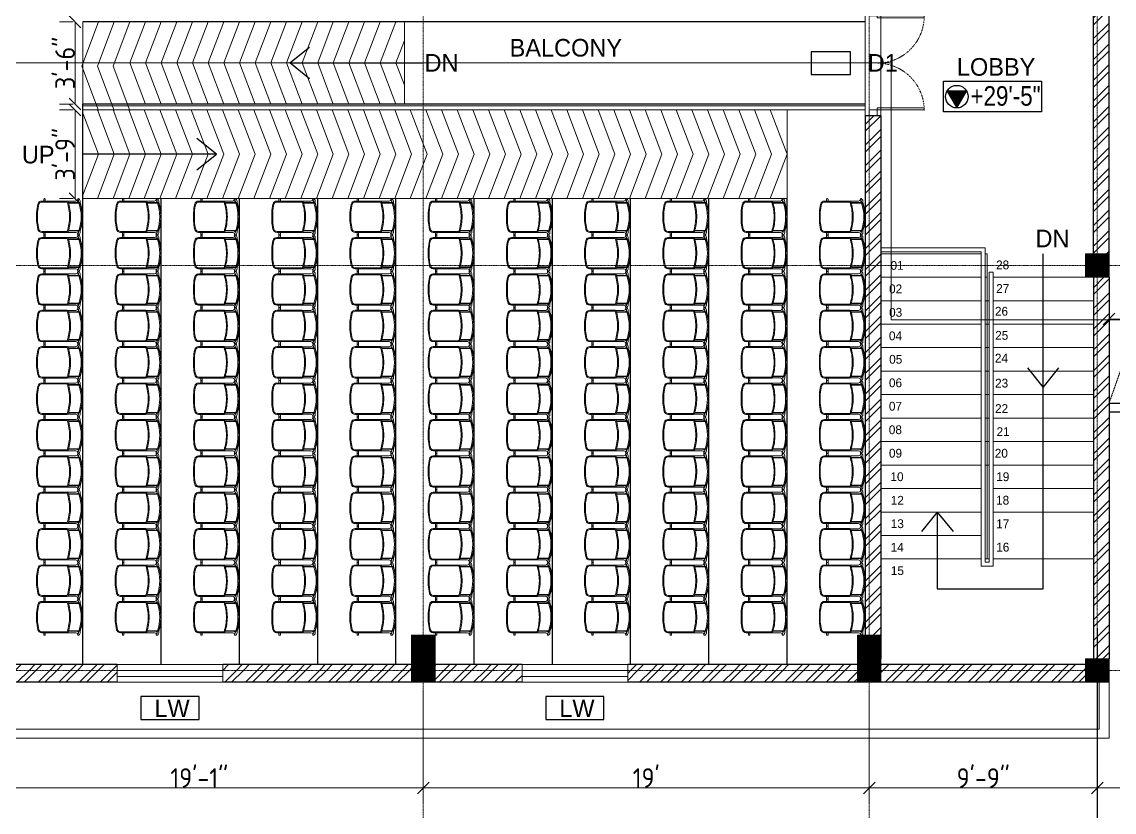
# Model space of a CAD drawing. Extents: x -95606 to 113309, y -42160 to -940.
# Drawn here: x -41653 to -41095, y -18941 to -18537 of the extents above; entities that cross this region are included whole.
import ezdxf

# ---------------------------------------------------------------- set-up
doc = ezdxf.new("R2010")
doc.units = 0
doc.header["$LTSCALE"] = 0.02
doc.header["$MEASUREMENT"] = 0
doc.header["$PDMODE"] = 3
doc.header["$PDSIZE"] = -2
for name, pattern in [('ACAD_ISO04W100', [30, 24, -3, 0, -3]), ('CENTERX2', [101.6, 63.5, -12.7, 12.7, -12.7]), ('DASHED', [0.75, 0.5, -0.25])]:
    doc.linetypes.add(name, pattern=pattern)
doc.layers.get('0').update_dxf_attribs({"linetype": 'CONTINUOUS'})
doc.layers.get('DEFPOINTS').update_dxf_attribs({"linetype": 'CONTINUOUS'})
for name, color, linetype, lineweight in [('dimension', 250, 'CONTINUOUS', 18), ('DOOR WIN TEXT', 102, 'CONTINUOUS', 25), ('Hatch', 252, 'CONTINUOUS', 9), ('RBH CENTER LINE', 1, 'ACAD_ISO04W100', 13), ('RBH DIMENSIONS', 8, 'CONTINUOUS', 15), ('RBH HAND RAIL - 0.13', 131, 'CONTINUOUS', 13), ('RBH TEXT', 50, 'CONTINUOUS', 13), ('RBH TEXT FRAME', 90, 'CONTINUOUS', 25), ('RBH WALL - 0.18', 252, 'CONTINUOUS', 18), ('RBH WALL - 0.30', 7, 'CONTINUOUS', 30), ('RBH-FURNITURE', 112, 'CONTINUOUS', 15)]:
    doc.layers.add(name, color=color, linetype=linetype, lineweight=lineweight)
doc.layers.add('RBH DO & WIN', color=7, linetype='CONTINUOUS', lineweight=9, true_color=0x8a008a)
doc.layers.add('RBH STAIRCASE', color=7, linetype='CONTINUOUS', lineweight=15, true_color=0x287763)
doc.styles.add('RBH-225', font='ARIALN.TTF', dxfattribs={"height": 225})
doc.styles.add('RBH-TEXT', font='ARIALN.TTF', dxfattribs={"height": 175})
doc.styles.get("Standard").update_dxf_attribs({"font": 'ISOCP'})
doc.dimstyles.new('RBH DIM 01', dxfattribs={"dimtxt": 10, "dimasz": 6, "dimexe": 8, "dimexo": 5, "dimgap": 0.09, "dimtad": 1, "dimdec": 0, "dimzin": 0, "dimdsep": 46, "dimlunit": 4, "dimtxsty": 'Standard', "dimblk": 'OBLIQUE', "dimcen": 0.09, "dimclrd": 4, "dimclre": 1, "dimclrt": 2, "dimadec": 0, "dimazin": 0, "dimtfac": 1, "dimtdec": 0, "dimtofl": 0, "dimtmove": 0, "dimatfit": 3, "dimldrblk": 'OPEN30', "dimfxl": 1, "dimtolj": 1, "dimtzin": 0, "dimlwd": -1, "dimlwe": -1, "dimarcsym": 0})
pattern_1 = [(45, (-411609.736, -522238.593), (-5.30330086, 5.30330086), []), (45, (-411606.2, -522238.593), (-5.30330086, 5.30330086), [])]
pattern_2 = [(45, (-411493.1325, -522226.593), (-5.30330086, 5.30330086), []), (45, (-411489.597, -522226.593), (-5.30330086, 5.30330086), [])]

# ---------------------------------------------------------------- blocks, each defined once
blk = doc.blocks.new('_Oblique')
at = {"color": 0, "linetype": 'ByBlock', "lineweight": -2}
blk.add_line((-0.5, -0.5), (0.5, 0.5), dxfattribs=at)
blk = doc.blocks.new('*D1053')
at = {"layer": 'DEFPOINTS', "color": 0, "lineweight": -2, "ltscale": 0.75, "transparency": 16777216}
for p in [(-41677, -18874.6), (-41448, -18874.6), (-41448, -18928.61)]:
    blk.add_point(p, dxfattribs=at)
at = {"layer": 'RBH DIMENSIONS', "color": 1, "ltscale": 0.75, "transparency": 16777216}
for p, q in [((-41677, -18879.6), (-41677, -18936.61)), ((-41448, -18879.6), (-41448, -18936.61))]:
    blk.add_line(p, q, dxfattribs=at)
at = {"layer": 'RBH DIMENSIONS', "color": 4, "ltscale": 0.75, "transparency": 16777216}
blk.add_line((-41677, -18928.61), (-41448, -18928.61), dxfattribs=at)
at = {"layer": 'RBH DIMENSIONS', "color": 4, "ltscale": 0.75, "transparency": 16777216, "xscale": 6, "yscale": 6, "zscale": 6, "rotation": 180}
blk.add_blockref('_Oblique', (-41677, -18928.61), dxfattribs=at)
at = {"layer": 'RBH DIMENSIONS', "color": 4, "ltscale": 0.75, "transparency": 16777216, "xscale": 6, "yscale": 6, "zscale": 6}
blk.add_blockref('_Oblique', (-41448, -18928.61), dxfattribs=at)
at = {"layer": 'RBH DIMENSIONS', "color": 2, "ltscale": 0.75, "transparency": 16777216, "insert": (-41562.5, -18923.52), "char_height": 10, "attachment_point": 5}
blk.add_mtext('\\A1;19\'-1"', dxfattribs=at)
blk = doc.blocks.new('_Open30')
at = {"color": 0, "linetype": 'ByBlock', "lineweight": -2}
for p, q in [((-1, 0.268), (0, 0)), ((0, 0), (-1, -0.268)), ((0, 0), (-1, 0))]:
    blk.add_line(p, q, dxfattribs=at)
blk = doc.blocks.new('*D1054')
at = {"layer": 'DEFPOINTS', "color": 0, "lineweight": -2, "ltscale": 0.75, "transparency": 16777216}
for p in [(-41448, -18874.6), (-41220, -18874.6), (-41220, -18928.61)]:
    blk.add_point(p, dxfattribs=at)
at = {"layer": 'RBH DIMENSIONS', "color": 1, "ltscale": 0.75, "transparency": 16777216}
for p, q in [((-41448, -18879.6), (-41448, -18936.61)), ((-41220, -18879.6), (-41220, -18936.61))]:
    blk.add_line(p, q, dxfattribs=at)
at = {"layer": 'RBH DIMENSIONS', "color": 4, "ltscale": 0.75, "transparency": 16777216}
blk.add_line((-41448, -18928.61), (-41220, -18928.61), dxfattribs=at)
at = {"layer": 'RBH DIMENSIONS', "color": 4, "ltscale": 0.75, "transparency": 16777216, "xscale": 6, "yscale": 6, "zscale": 6, "rotation": 180}
blk.add_blockref('_Oblique', (-41448, -18928.61), dxfattribs=at)
at = {"layer": 'RBH DIMENSIONS', "color": 4, "ltscale": 0.75, "transparency": 16777216, "xscale": 6, "yscale": 6, "zscale": 6}
blk.add_blockref('_Oblique', (-41220, -18928.61), dxfattribs=at)
at = {"layer": 'RBH DIMENSIONS', "color": 2, "ltscale": 0.75, "transparency": 16777216, "insert": (-41334, -18923.52), "char_height": 10, "attachment_point": 5}
blk.add_mtext("\\A1;19'", dxfattribs=at)
blk = doc.blocks.new('*D949')
at = {"layer": 'DEFPOINTS', "color": 0, "lineweight": -2, "ltscale": 0.75, "transparency": 16777216}
for p in [(-41220, -18874.6), (-41103.39, -18874.6), (-41103.39, -18928.61)]:
    blk.add_point(p, dxfattribs=at)
at = {"layer": 'RBH DIMENSIONS', "color": 1, "ltscale": 0.75, "transparency": 16777216}
for p, q in [((-41220, -18879.6), (-41220, -18936.61)), ((-41103.39, -18879.6), (-41103.39, -18936.61))]:
    blk.add_line(p, q, dxfattribs=at)
at = {"layer": 'RBH DIMENSIONS', "color": 4, "ltscale": 0.75, "transparency": 16777216}
blk.add_line((-41220, -18928.61), (-41103.39, -18928.61), dxfattribs=at)
at = {"layer": 'RBH DIMENSIONS', "color": 4, "ltscale": 0.75, "transparency": 16777216, "xscale": 6, "yscale": 6, "zscale": 6, "rotation": 180}
blk.add_blockref('_Oblique', (-41220, -18928.61), dxfattribs=at)
at = {"layer": 'RBH DIMENSIONS', "color": 4, "ltscale": 0.75, "transparency": 16777216, "xscale": 6, "yscale": 6, "zscale": 6}
blk.add_blockref('_Oblique', (-41103.39, -18928.61), dxfattribs=at)
at = {"layer": 'RBH DIMENSIONS', "color": 2, "ltscale": 0.75, "transparency": 16777216, "insert": (-41161.69, -18923.52), "char_height": 10, "attachment_point": 5}
blk.add_mtext('\\A1;9\'-9"', dxfattribs=at)
blk = doc.blocks.new('DW2')
at = {"layer": 'RBH DO & WIN', "ltscale": 0.75}
for points in [[(0, 2), (3, 2), (3, -2), (0, -2)], [(54, 2), (51, 2), (51, -2), (54, -2)], [(3, -2), (4, -2), (4, -26.15), (3, -26.15)], [(50, -2), (51, -2), (51, -26.15), (50, -26.15)]]:
    blk.add_lwpolyline(points, close=True, dxfattribs=at)
at = {"layer": 'RBH DO & WIN', "linetype": 'DASHED', "ltscale": 0.15}
for centre, start, end in [((3, -2), 270, 0), ((51.23, -2), 180, 270)]:
    blk.add_arc(centre, 24.12, start, end, dxfattribs=at)
blk = doc.blocks.new('*D1055')
at = {"layer": 'DEFPOINTS', "color": 0, "lineweight": -2, "ltscale": 0.75, "transparency": 16777216}
for p in [(-41103.39, -18841.87), (-42515, -18874.6), (-41103.39, -18978.18)]:
    blk.add_point(p, dxfattribs=at)
at = {"layer": 'DOOR WIN TEXT', "color": 1, "ltscale": 0.75, "transparency": 16777216}
for p, q in [((-41103.39, -18846.87), (-41103.39, -18986.18)), ((-42515, -18879.6), (-42515, -18986.18))]:
    blk.add_line(p, q, dxfattribs=at)
at = {"layer": 'DOOR WIN TEXT', "color": 4, "ltscale": 0.75, "transparency": 16777216}
blk.add_line((-42515, -18978.18), (-41103.39, -18978.18), dxfattribs=at)
at = {"layer": 'DOOR WIN TEXT', "color": 4, "ltscale": 0.75, "transparency": 16777216, "xscale": 6, "yscale": 6, "zscale": 6, "rotation": 180}
blk.add_blockref('_Oblique', (-42515, -18978.18), dxfattribs=at)
at = {"layer": 'DOOR WIN TEXT', "color": 4, "ltscale": 0.75, "transparency": 16777216, "xscale": 6, "yscale": 6, "zscale": 6}
blk.add_blockref('_Oblique', (-41103.39, -18978.18), dxfattribs=at)
at = {"layer": 'DOOR WIN TEXT', "color": 2, "ltscale": 0.75, "transparency": 16777216, "insert": (-41809.19, -18973.09), "char_height": 10, "attachment_point": 5}
blk.add_mtext('\\A1;117\'-8"', dxfattribs=at)
blk = doc.blocks.new('*D951')
at = {"layer": 'DEFPOINTS', "color": 0, "lineweight": -2, "ltscale": 0.75, "transparency": 16777216}
for p in [(-40959.34, -18684.1), (-40959.34, -18688.99), (-41097.39, -18732.1)]:
    blk.add_point(p, dxfattribs=at)
at = {"layer": 'RBH DIMENSIONS', "color": 1, "ltscale": 0.75, "transparency": 16777216}
for p, q in [((-41097.39, -18727.1), (-41097.39, -18680.99)), ((-40959.34, -18689.1), (-40959.34, -18696.99))]:
    blk.add_line(p, q, dxfattribs=at)
at = {"layer": 'RBH DIMENSIONS', "color": 4, "ltscale": 0.75, "transparency": 16777216}
blk.add_line((-41097.39, -18688.99), (-40959.34, -18688.99), dxfattribs=at)
at = {"layer": 'RBH DIMENSIONS', "color": 4, "ltscale": 0.75, "transparency": 16777216, "xscale": 6, "yscale": 6, "zscale": 6, "rotation": 180}
blk.add_blockref('_Oblique', (-41097.39, -18688.99), dxfattribs=at)
at = {"layer": 'RBH DIMENSIONS', "color": 4, "ltscale": 0.75, "transparency": 16777216, "xscale": 6, "yscale": 6, "zscale": 6}
blk.add_blockref('_Oblique', (-40959.34, -18688.99), dxfattribs=at)
at = {"layer": 'RBH DIMENSIONS', "color": 2, "ltscale": 0.75, "transparency": 16777216, "insert": (-41028.37, -18683.9), "char_height": 10, "attachment_point": 5}
blk.add_mtext('\\A1;11\'-6"', dxfattribs=at)
blk = doc.blocks.new('*D978')
at = {"layer": 'DEFPOINTS', "color": 0, "lineweight": -2, "ltscale": 0.75, "transparency": 16777216}
for p in [(-41103.39, -18928.61), (-40960.84, -18928.61), (-40960.84, -18928.61)]:
    blk.add_point(p, dxfattribs=at)
at = {"layer": 'RBH DIMENSIONS', "color": 1, "ltscale": 0.75, "transparency": 16777216}
for p, q in [((-41103.39, -18923.61), (-41103.39, -18920.61)), ((-40960.84, -18923.61), (-40960.84, -18920.61))]:
    blk.add_line(p, q, dxfattribs=at)
at = {"layer": 'RBH DIMENSIONS', "color": 4, "ltscale": 0.75, "transparency": 16777216}
blk.add_line((-41103.39, -18928.61), (-40960.84, -18928.61), dxfattribs=at)
at = {"layer": 'RBH DIMENSIONS', "color": 4, "ltscale": 0.75, "transparency": 16777216, "xscale": 6, "yscale": 6, "zscale": 6, "rotation": 180}
blk.add_blockref('_Oblique', (-41103.39, -18928.61), dxfattribs=at)
at = {"layer": 'RBH DIMENSIONS', "color": 4, "ltscale": 0.75, "transparency": 16777216, "xscale": 6, "yscale": 6, "zscale": 6}
blk.add_blockref('_Oblique', (-40960.84, -18928.61), dxfattribs=at)
at = {"layer": 'RBH DIMENSIONS', "color": 2, "ltscale": 0.75, "transparency": 16777216, "insert": (-41032.12, -18923.52), "char_height": 10, "attachment_point": 5}
blk.add_mtext('\\A1;11\'-11"', dxfattribs=at)
blk = doc.blocks.new('*D1102')
at = {"layer": 'DEFPOINTS', "color": 0, "lineweight": -2, "ltscale": 0.75, "transparency": 16777216}
for p in [(-41622, -18537.1), (-41626.06, -18579.1), (-41622, -18579.1)]:
    blk.add_point(p, dxfattribs=at)
at = {"layer": 'dimension', "color": 1, "ltscale": 0.75, "transparency": 16777216}
for p, q in [((-41627, -18537.1), (-41634.06, -18537.1)), ((-41627, -18579.1), (-41634.06, -18579.1))]:
    blk.add_line(p, q, dxfattribs=at)
at = {"layer": 'dimension', "color": 4, "ltscale": 0.75, "transparency": 16777216}
blk.add_line((-41626.06, -18537.1), (-41626.06, -18579.1), dxfattribs=at)
at = {"layer": 'dimension', "color": 4, "ltscale": 0.75, "transparency": 16777216, "xscale": 6, "yscale": 6, "zscale": 6}
for p, rotation in [((-41626.06, -18537.1), 90), ((-41626.06, -18579.1), 270)]:
    blk.add_blockref('_Oblique', p, dxfattribs=dict(at, rotation=rotation))
at = {"layer": 'dimension', "color": 2, "ltscale": 0.75, "transparency": 16777216, "insert": (-41631.15, -18558.1), "char_height": 10, "attachment_point": 5, "rotation": 90}
blk.add_mtext('\\A1;3\'-6"', dxfattribs=at)
blk = doc.blocks.new('*D1103')
at = {"layer": 'DEFPOINTS', "color": 0, "lineweight": -2, "ltscale": 0.75, "transparency": 16777216}
for p in [(-41622, -18582.1), (-41626.06, -18627.4), (-41622, -18627.4)]:
    blk.add_point(p, dxfattribs=at)
at = {"layer": 'dimension', "color": 1, "ltscale": 0.75, "transparency": 16777216}
for p, q in [((-41627, -18582.1), (-41634.06, -18582.1)), ((-41627, -18627.4), (-41634.06, -18627.4))]:
    blk.add_line(p, q, dxfattribs=at)
at = {"layer": 'dimension', "color": 4, "ltscale": 0.75, "transparency": 16777216}
blk.add_line((-41626.06, -18582.1), (-41626.06, -18627.4), dxfattribs=at)
at = {"layer": 'dimension', "color": 4, "ltscale": 0.75, "transparency": 16777216, "xscale": 6, "yscale": 6, "zscale": 6}
for p, rotation in [((-41626.06, -18582.1), 90), ((-41626.06, -18627.4), 270)]:
    blk.add_blockref('_Oblique', p, dxfattribs=dict(at, rotation=rotation))
at = {"layer": 'dimension', "color": 2, "ltscale": 0.75, "transparency": 16777216, "insert": (-41631.15, -18604.75), "char_height": 10, "attachment_point": 5, "rotation": 90}
blk.add_mtext('\\A1;3\'-9"', dxfattribs=at)
blk = doc.blocks.new('RGR')
at = {"layer": 'RBH-FURNITURE', "color": 253}
for p, q in [((-8.91, 4.13), (-8.91, 4.13)), ((-7.25, 5.44), (-8.03, 5.44)), ((-7.97, 3.23), (-7.97, -1)), ((-7.25, 4.64), (-7.92, 4.64)), ((-7.74, 4.64), (-7.86, 4.64)), ((-7.74, 4.64), (-7.86, 4.64)), ((-7.25, 5.44), (-7.25, -0.21)), ((-7.01, 5.26), (-7.01, -0.2)), ((7.01, 5.26), (7.01, -0.2)), ((7.25, 5.44), (8.03, 5.44)), ((7.25, 5.44), (7.25, -0.21)), ((7.25, 4.64), (7.92, 4.64)), ((7.74, 4.64), (7.86, 4.64)), ((7.74, 4.64), (7.86, 4.64)), ((7.97, 3.23), (7.97, -1)), ((8.91, 4.13), (8.91, 4.13)), ((-8.01, -1.19), (-8.01, -14.23)), ((-7.53, -1.25), (-7.53, -14.23)), ((7.53, -1.25), (7.53, -14.23)), ((8.01, -1.19), (8.01, -14.23)), ((-9.07, -12.41), (-8.01, -12.41)), ((-9.07, -13.13), (-8.01, -13.13)), ((-2.36, -16.34), (2.36, -16.34)), ((9.07, -12.41), (8.01, -12.41)), ((9.07, -13.13), (8.01, -13.13)), ((-2.18, -16.84), (2.18, -16.84))]:
    blk.add_line(p, q, dxfattribs=at)
for centre, radius, start, end in [((0, -15.36), 22.02, 70.784, 109.216), ((0.24, -17.39), 23.91, 90.5791, 108.2517), ((0.23, -16.12), 22.57, 90.5894, 109.3529), ((0, -16.08), 21.99, 71.4193, 108.5807), ((-0.24, -17.39), 23.91, 71.7483, 89.4209), ((-0.23, -16.12), 22.57, 70.6471, 89.4106), ((-8.89, 4.53), 0.4, 140.5482, 182.3926), ((-8.89, 4.53), 0.4, 180, 323.7562), ((-7.86, 3.74), 1.7, 111.8706, 142.152), ((-8.87, 3.23), 0.9, 0, 90), ((-7.86, 3.74), 0.9, 90, 142.152), ((-7.86, 3.74), 1.7, 90, 111.8706), ((-8.87, 3.23), 1.7, 41.0598, 56.113), ((0.25, -26.03), 26.51, 90.5317, 107.3791), ((-8.87, 3.23), 1.7, 17.6472, 41.0598), ((0.25, -26.03), 26.03, 90.5415, 107.2493), ((-0.25, -26.03), 26.51, 72.6209, 89.4683), ((-0.25, -26.03), 26.03, 72.7507, 89.4585), ((8.87, 3.23), 1.7, 138.9402, 162.3528), ((8.87, 3.23), 1.7, 123.887, 138.9402), ((7.86, 3.74), 1.7, 68.1294, 90), ((7.86, 3.74), 0.9, 37.848, 90), ((8.87, 3.23), 0.9, 90, 180), ((7.86, 3.74), 1.7, 37.848, 68.1294), ((8.89, 4.53), 0.4, 216.2438, 0), ((8.89, 4.53), 0.4, 357.6074, 39.4518), ((-7.53, -1.19), 0.48, 107.3791, 180), ((-7.45, -1.25), 0.08, 107.2493, 180), ((-6.73, -0.17), 0.519, 184.9854, 227.7895), ((-6.73, -0.17), 0.279, 186.7996, 277.5565), ((6.73, -0.17), 0.279, 262.4435, 353.2004), ((6.73, -0.17), 0.519, 312.2105, 355.0146), ((7.45, -1.25), 0.08, 0, 72.7507), ((7.53, -1.19), 0.48, 0, 72.6209), ((-8.9, -12.77), 0.4, 115.8419, 244.1581), ((-6.01, -14.23), 2, 179.9999, 257.0769), ((-6.01, -14.23), 1.52, 179.9999, 257.0769), ((0.23, 12.96), 29.9, 257.0767, 265.3679), ((0.23, 12.96), 29.42, 257.0767, 264.9386), ((-0.23, 12.96), 29.9, 274.6321, 282.9233), ((-0.23, 12.96), 29.42, 275.0614, 282.9233), ((6.01, -14.23), 1.52, 282.9231, 0.0001), ((6.01, -14.23), 2, 282.9231, 0.0001), ((8.9, -12.77), 0.4, 295.8419, 64.1581)]:
    blk.add_arc(centre, radius, start, end, dxfattribs=at)
blk = doc.blocks.new('CHAIR')
at = {"layer": 'RBH DIMENSIONS', "rotation": 270}
blk.add_blockref('RGR', (12.16, 0), dxfattribs=at)

msp = doc.modelspace()

# ---------------------------------------------------------------- hatches: boundary and pattern name
at = {"layer": 'Hatch', "ltscale": 0.75}
h = msp.add_hatch(dxfattribs=at)
h.set_pattern_fill('ANSI32', color=256, scale=20)
h.set_pattern_definition(pattern_2)
h.paths.add_polyline_path([(-41097.393, -18253.603), (-41103.393, -18253.603), (-41103.393, -18442.603), (-41097.393, -18442.603)])
h.paths.add_polyline_path([(-41103.393, -18253.603), (-41105.393, -18253.603), (-41105.393, -18442.603), (-41103.393, -18442.603)])
h.paths.add_polyline_path([(-41103.393, -18655.603), (-41097.393, -18655.603), (-41097.393, -18442.603), (-41103.393, -18442.603)])
h.paths.add_polyline_path([(-41105.393, -18655.603), (-41103.393, -18655.603), (-41103.393, -18442.603), (-41105.393, -18442.603)])
h = msp.add_hatch(dxfattribs=at)
h.set_pattern_fill('ANSI32', color=256, scale=20)
h.set_pattern_definition(pattern_1)
h.paths.add_polyline_path([(-41213.996, -18850.603), (-41219.996, -18850.603), (-41219.996, -18661.603), (-41213.996, -18661.603)])
h.paths.add_polyline_path([(-41213.996, -18661.603), (-41219.996, -18661.603), (-41219.996, -18585.103), (-41215.996, -18585.103), (-41213.996, -18585.103)])
h.paths.add_polyline_path([(-41219.996, -18661.603), (-41221.996, -18661.603), (-41221.996, -18585.103), (-41219.996, -18585.103)])
h.paths.add_polyline_path([(-41219.996, -18850.603), (-41221.996, -18850.603), (-41221.996, -18661.603), (-41219.996, -18661.603)])
h = msp.add_hatch(dxfattribs=at)
h.set_pattern_fill('ANSI32', color=256, scale=20)
h.set_pattern_definition(pattern_2)
h.paths.add_polyline_path([(-41097.393, -18862.603), (-41103.393, -18862.603), (-41103.393, -18673.603), (-41097.393, -18673.603)])
h.paths.add_polyline_path([(-41103.393, -18862.603), (-41105.393, -18862.603), (-41105.393, -18673.603), (-41103.393, -18673.603)])
h.paths.add_polyline_path([(-41103.393, -18667.603), (-41097.393, -18667.603), (-41097.393, -18673.603), (-41103.393, -18673.603)])
h.paths.add_polyline_path([(-41105.393, -18667.603), (-41103.393, -18667.603), (-41103.393, -18673.603), (-41105.393, -18673.603)])
h = msp.add_hatch(dxfattribs=at)
h.set_pattern_fill('ANSI32', color=256, scale=20)
h.set_pattern_definition(pattern_1)
h.paths.add_polyline_path([(-41604.496, -18868.603), (-41604.496, -18865.603), (-41670.996, -18865.603), (-41670.996, -18868.603)])
h = msp.add_hatch(dxfattribs=at)
h.set_pattern_fill('ANSI32', color=256, scale=20)
h.set_pattern_definition(pattern_1)
h.paths.add_polyline_path([(-41550.496, -18868.603), (-41550.496, -18874.603), (-41453.996, -18874.603), (-41453.996, -18868.603)])
h.paths.add_polyline_path([(-41604.496, -18874.603), (-41604.496, -18868.603), (-41670.996, -18868.603), (-41670.996, -18874.603)])
h = msp.add_hatch(dxfattribs=at)
h.set_pattern_fill('ANSI32', color=256, scale=20)
h.set_pattern_definition(pattern_1)
h.paths.add_polyline_path([(-41550.496, -18865.603), (-41550.496, -18868.603), (-41453.996, -18868.603), (-41453.996, -18865.603)])
h = msp.add_hatch(dxfattribs=at)
h.set_pattern_fill('ANSI32', color=256, scale=20)
h.set_pattern_definition(pattern_1)
h.paths.add_polyline_path([(-41397.496, -18868.603), (-41397.496, -18865.603), (-41441.996, -18865.603), (-41441.996, -18868.603)])
h.paths.add_polyline_path([(-41343.496, -18865.603), (-41343.496, -18868.603), (-41225.996, -18868.603), (-41225.996, -18865.603)])
h = msp.add_hatch(dxfattribs=at)
h.set_pattern_fill('ANSI32', color=256, scale=20)
h.set_pattern_definition(pattern_1)
h.paths.add_polyline_path([(-41397.496, -18874.603), (-41397.496, -18868.603), (-41441.996, -18868.603), (-41441.996, -18874.603)])
h.paths.add_polyline_path([(-41343.496, -18868.603), (-41343.496, -18874.603), (-41225.996, -18874.603), (-41225.996, -18868.603)])
h = msp.add_hatch(dxfattribs=at)
h.set_pattern_fill('ANSI32', color=256, scale=20)
h.set_pattern_definition([(45, (-411609.736, -522862.593), (-5.30330086, 5.30330086), []), (45, (-411606.2, -522862.593), (-5.30330086, 5.30330086), [])])
h.paths.add_polyline_path([(-41109.393, -18865.603), (-41185.996, -18865.603), (-41213.996, -18865.603), (-41213.996, -18871.603), (-41109.393, -18871.603)])
h.paths.add_polyline_path([(-41109.393, -18871.603), (-41213.996, -18871.603), (-41213.996, -18874.603), (-41109.393, -18874.603)])
at = {"layer": 'RBH DIMENSIONS'}
h = msp.add_hatch(dxfattribs=at)
h.set_pattern_fill('ANSI31', color=6)
h.set_pattern_definition([(45, (-410527.11275, -520756.70027), (-0.088388347648, 0.088388347648), [])])
h.paths.add_polyline_path([(-41109.393, -18655.603), (-41109.393, -18667.603), (-41097.393, -18667.603), (-41097.393, -18655.603)])
h = msp.add_hatch(dxfattribs=at)
h.set_pattern_fill('ANSI31', color=6)
h.set_pattern_definition([(45, (-411804.14956, -520944.21069), (-0.088388347648, 0.088388347648), [])])
h.paths.add_polyline_path([(-41441.996, -18850.603), (-41453.996, -18850.603), (-41453.996, -18862.603), (-41441.996, -18862.603)])
h.paths.add_polyline_path([(-41441.996, -18862.603), (-41453.996, -18862.603), (-41453.996, -18874.603), (-41441.996, -18874.603)])
h = msp.add_hatch(dxfattribs=at)
h.set_pattern_fill('ANSI31', color=6)
h.set_pattern_definition([(45, (-411576.14956, -520944.21069), (-0.088388347648, 0.088388347648), [])])
h.paths.add_polyline_path([(-41213.996, -18850.603), (-41225.996, -18850.603), (-41225.996, -18862.603), (-41213.996, -18862.603)])
h.paths.add_polyline_path([(-41213.996, -18862.603), (-41225.996, -18862.603), (-41225.996, -18874.603), (-41213.996, -18874.603)])
h = msp.add_hatch(dxfattribs=at)
h.set_pattern_fill('ANSI31', color=6)
h.set_pattern_definition([(45, (-410871.71602, -520963.70027), (-0.088388347648, 0.088388347648), [])])
h.paths.add_polyline_path([(-41453.996, -18862.603), (-41453.996, -18874.603), (-41441.996, -18874.603), (-41441.996, -18862.603)])
h = msp.add_hatch(dxfattribs=at)
h.set_pattern_fill('ANSI31', color=6)
h.set_pattern_definition([(45, (-410643.71602, -520963.70027), (-0.088388347648, 0.088388347648), [])])
h.paths.add_polyline_path([(-41225.996, -18862.603), (-41225.996, -18874.603), (-41213.996, -18874.603), (-41213.996, -18862.603)])
h = msp.add_hatch(dxfattribs=at)
h.set_pattern_fill('ANSI31', color=6)
h.set_pattern_definition([(45, (-410527.11275, -520963.70027), (-0.088388347648, 0.088388347648), [])])
h.paths.add_polyline_path([(-41109.393, -18862.603), (-41109.393, -18874.603), (-41097.393, -18874.603), (-41097.393, -18862.603)])
at = {"layer": 'RBH TEXT FRAME'}
h = msp.add_hatch(dxfattribs=at)
h.set_pattern_fill('ANSI31', color=1, scale=4)
h.set_pattern_definition([(45, (-140720.7795, -19400.8471), (-0.3535533906, 0.3535533906), [])])
h.paths.add_polyline_path([(-41170.239, -18572.448), (-41180.203, -18572.448), (-41175.221, -18581.077)])

# ---------------------------------------------------------------- linework, layer by layer
at = {"layer": 'dimension', "ltscale": 0.75}
for p, q in [((-41221.996, -18531.103), (-41221.996, -18585.103)), ((-41457.64, -18537.103), (-41457.64, -18579.103)), ((-41261.996, -18627.403), (-41261.996, -18582.103)), ((-41261.996, -18627.403), (-41621.996, -18627.403)), ((-41524.378, -18627.403), (-41504.769, -18627.403)), ((-41273.472, -18865.603), (-41225.996, -18865.603))]:
    msp.add_line(p, q, dxfattribs=at)
at = {"layer": 'RBH CENTER LINE', "linetype": 'CENTERX2', "ltscale": 0.12}
for p, q in [((-41447.996, -18175.603), (-41447.996, -18996.791)), ((-41219.996, -18175.603), (-41219.996, -18996.791)), ((-41103.393, -18175.603), (-41103.393, -18996.791)), ((-41097.393, -18732.103), (-40975.619, -18384.103)), ((-42573.161, -18661.603), (-40815.457, -18661.603)), ((-42573.161, -18868.603), (-40815.457, -18868.603))]:
    msp.add_line(p, q, dxfattribs=at)
at = {"layer": 'RBH DIMENSIONS', "ltscale": 0.75}
for points in [[(-41109.393, -18655.603), (-41097.393, -18655.603), (-41097.393, -18667.603), (-41109.393, -18667.603)], [(-41109.393, -18655.603), (-41097.393, -18655.603), (-41097.393, -18667.603), (-41109.393, -18667.603)], [(-41109.393, -18655.603), (-41097.393, -18655.603), (-41097.393, -18667.603), (-41109.393, -18667.603)], [(-41453.996, -18850.603), (-41441.996, -18850.603), (-41441.996, -18862.603), (-41453.996, -18862.603)], [(-41225.996, -18850.603), (-41213.996, -18850.603), (-41213.996, -18862.603), (-41225.996, -18862.603)], [(-41453.996, -18862.603), (-41441.996, -18862.603), (-41441.996, -18874.603), (-41453.996, -18874.603)], [(-41453.996, -18862.603), (-41441.996, -18862.603), (-41441.996, -18874.603), (-41453.996, -18874.603)], [(-41453.996, -18862.603), (-41441.996, -18862.603), (-41441.996, -18874.603), (-41453.996, -18874.603)], [(-41225.996, -18862.603), (-41213.996, -18862.603), (-41213.996, -18874.603), (-41225.996, -18874.603)], [(-41225.996, -18862.603), (-41213.996, -18862.603), (-41213.996, -18874.603), (-41225.996, -18874.603)], [(-41225.996, -18862.603), (-41213.996, -18862.603), (-41213.996, -18874.603), (-41225.996, -18874.603)], [(-41109.393, -18862.603), (-41097.393, -18862.603), (-41097.393, -18874.603), (-41109.393, -18874.603)], [(-41109.393, -18862.603), (-41097.393, -18862.603), (-41097.393, -18874.603), (-41109.393, -18874.603)], [(-41109.393, -18862.603), (-41097.393, -18862.603), (-41097.393, -18874.603), (-41109.393, -18874.603)]]:
    msp.add_lwpolyline(points, close=True, dxfattribs=at)
at = {"layer": 'RBH DO & WIN', "ltscale": 0.75}
for p, q in [((-41221.996, -18580.103), (-41621.996, -18580.103)), ((-41221.996, -18582.103), (-41621.996, -18582.103)), ((-41604.496, -18874.603), (-41604.496, -18865.603)), ((-41550.496, -18865.603), (-41604.496, -18865.603)), ((-41550.496, -18868.636), (-41604.496, -18868.636)), ((-41397.496, -18874.603), (-41397.496, -18865.603)), ((-41343.496, -18865.603), (-41397.496, -18865.603)), ((-41343.496, -18868.636), (-41397.496, -18868.636)), ((-41550.496, -18871.571), (-41604.496, -18871.571)), ((-41550.496, -18874.603), (-41604.496, -18874.603)), ((-41343.496, -18871.571), (-41397.496, -18871.571)), ((-41343.496, -18874.603), (-41397.496, -18874.603))]:
    msp.add_line(p, q, dxfattribs=at)
for points in [[(-41604.496, -18874.603), (-41604.496, -18865.603)], [(-41550.496, -18865.603), (-41550.496, -18874.603)], [(-41397.496, -18874.603), (-41397.496, -18865.603)], [(-41343.496, -18865.603), (-41343.496, -18874.603)]]:
    msp.add_lwpolyline(points, dxfattribs=at)
at = {"layer": 'RBH HAND RAIL - 0.13', "ltscale": 5}
for p, q in [((-41160.694, -18652.603), (-41213.996, -18652.603)), ((-41160.694, -18813.25), (-41160.694, -18652.603)), ((-41162.694, -18654.603), (-41213.996, -18654.603)), ((-41162.694, -18815.25), (-41162.694, -18654.603)), ((-41158.694, -18813.25), (-41158.694, -18665.02)), ((-41158.694, -18665.02), (-41156.694, -18665.02)), ((-41156.694, -18815.25), (-41156.694, -18665.02)), ((-41158.694, -18813.25), (-41160.694, -18813.25)), ((-41156.694, -18815.25), (-41162.694, -18815.25))]:
    msp.add_line(p, q, dxfattribs=at)
at = {"layer": 'RBH STAIRCASE', "ltscale": 5}
for p, q in [((-41621.996, -18537.103), (-41621.996, -18579.103)), ((-41621.996, -18627.403), (-41621.996, -18582.103)), ((-41162.694, -18655.603), (-41213.996, -18655.603)), ((-41159.694, -18655.603), (-41160.694, -18655.603)), ((-41159.694, -18775.603), (-41159.694, -18655.603)), ((-41159.694, -18655.603), (-41159.694, -18715.603)), ((-41162.694, -18667.603), (-41213.996, -18667.603)), ((-41159.694, -18667.603), (-41160.694, -18667.603)), ((-41159.694, -18667.603), (-41160.694, -18667.603)), ((-41105.393, -18667.603), (-41156.694, -18667.603)), ((-41162.694, -18679.603), (-41213.996, -18679.603)), ((-41159.694, -18679.603), (-41160.694, -18679.603)), ((-41159.694, -18679.603), (-41158.694, -18679.603)), ((-41105.393, -18679.603), (-41156.694, -18679.603)), ((-41162.694, -18691.603), (-41213.996, -18691.603)), ((-41159.694, -18691.603), (-41160.694, -18691.603)), ((-41159.694, -18691.603), (-41158.694, -18691.603)), ((-41105.393, -18691.603), (-41156.694, -18691.603)), ((-41162.694, -18703.603), (-41213.996, -18703.603)), ((-41159.694, -18703.603), (-41160.694, -18703.603)), ((-41159.694, -18703.603), (-41158.694, -18703.603)), ((-41105.393, -18703.603), (-41156.694, -18703.603)), ((-41162.694, -18715.603), (-41213.996, -18715.603)), ((-41159.694, -18715.603), (-41160.694, -18715.603)), ((-41159.694, -18775.603), (-41159.694, -18715.603)), ((-41159.694, -18811.603), (-41159.694, -18715.603)), ((-41159.694, -18715.603), (-41158.694, -18715.603)), ((-41105.393, -18715.603), (-41156.694, -18715.603)), ((-41162.694, -18727.603), (-41213.996, -18727.603)), ((-41158.694, -18727.603), (-41160.694, -18727.603)), ((-41105.393, -18727.603), (-41156.694, -18727.603)), ((-41162.694, -18739.603), (-41213.996, -18739.603)), ((-41158.694, -18739.603), (-41160.694, -18739.603)), ((-41105.393, -18739.603), (-41156.694, -18739.603)), ((-41162.694, -18751.603), (-41213.996, -18751.603)), ((-41158.694, -18751.603), (-41160.694, -18751.603)), ((-41105.393, -18751.603), (-41156.694, -18751.603)), ((-41162.694, -18763.603), (-41213.996, -18763.603)), ((-41158.694, -18763.603), (-41160.694, -18763.603)), ((-41105.393, -18763.603), (-41156.694, -18763.603)), ((-41162.694, -18775.603), (-41213.996, -18775.603)), ((-41105.393, -18775.603), (-41156.694, -18775.603)), ((-41162.694, -18787.603), (-41213.996, -18787.603)), ((-41105.393, -18787.603), (-41156.694, -18787.603)), ((-41162.694, -18799.603), (-41213.996, -18799.603)), ((-41162.694, -18811.603), (-41213.996, -18811.603)), ((-41159.694, -18811.603), (-41160.694, -18811.603)), ((-41159.694, -18811.603), (-41158.694, -18811.603)), ((-41105.393, -18811.603), (-41156.694, -18811.603))]:
    msp.add_line(p, q, dxfattribs=at)
for points in [[(-41613.996, -18582.403), (-41622.625, -18559.753), (-41613.996, -18537.103)], [(-41605.996, -18582.403), (-41614.625, -18559.753), (-41605.996, -18537.103)], [(-41597.996, -18582.403), (-41606.625, -18559.753), (-41597.996, -18537.103)], [(-41589.996, -18537.103), (-41597.996, -18558.103), (-41589.996, -18579.103)], [(-41581.996, -18537.103), (-41589.996, -18558.103), (-41581.996, -18579.103)], [(-41573.996, -18537.103), (-41581.996, -18558.103), (-41573.996, -18579.103)], [(-41565.996, -18537.103), (-41573.996, -18558.103), (-41565.996, -18579.103)], [(-41557.996, -18537.103), (-41565.996, -18558.103), (-41557.996, -18579.103)], [(-41549.996, -18537.103), (-41557.996, -18558.103), (-41549.996, -18579.103)], [(-41541.996, -18537.103), (-41549.996, -18558.103), (-41541.996, -18579.103)], [(-41533.996, -18537.103), (-41541.996, -18558.103), (-41533.996, -18579.103)], [(-41525.996, -18537.103), (-41533.996, -18558.103), (-41525.996, -18579.103)], [(-41517.996, -18537.103), (-41525.996, -18558.103), (-41517.996, -18579.103)], [(-41509.996, -18537.103), (-41517.996, -18558.103), (-41509.996, -18579.103)], [(-41501.996, -18537.103), (-41509.996, -18558.103), (-41501.996, -18579.103)], [(-41493.996, -18537.103), (-41501.996, -18558.103), (-41493.996, -18579.103)], [(-41485.996, -18537.103), (-41493.996, -18558.103), (-41485.996, -18579.103)], [(-41477.996, -18537.103), (-41485.996, -18558.103), (-41477.996, -18579.103)], [(-41469.996, -18537.103), (-41477.996, -18558.103), (-41469.996, -18579.103)], [(-41461.996, -18537.103), (-41469.996, -18558.103), (-41461.996, -18579.103)], [(-41457.64, -18546.67), (-41461.996, -18558.103), (-41457.64, -18569.537)], [(-41621.996, -18583.753), (-41613.996, -18604.753), (-41621.996, -18625.753)], [(-41614.625, -18582.103), (-41605.996, -18604.753), (-41614.625, -18627.403)], [(-41606.625, -18582.103), (-41597.996, -18604.753), (-41606.625, -18627.403)], [(-41598.625, -18582.103), (-41589.996, -18604.753), (-41598.625, -18627.403)], [(-41590.625, -18582.103), (-41581.996, -18604.753), (-41590.625, -18627.403)], [(-41582.625, -18582.103), (-41573.996, -18604.753), (-41582.625, -18627.403)], [(-41574.625, -18582.103), (-41565.996, -18604.753), (-41574.625, -18627.403)], [(-41566.625, -18582.103), (-41557.996, -18604.753), (-41566.625, -18627.403)], [(-41558.625, -18582.103), (-41549.996, -18604.753), (-41558.625, -18627.403)], [(-41550.625, -18582.103), (-41541.996, -18604.753), (-41550.625, -18627.403)], [(-41542.625, -18582.103), (-41533.996, -18604.753), (-41542.625, -18627.403)], [(-41534.625, -18582.103), (-41525.996, -18604.753), (-41534.625, -18627.403)], [(-41526.625, -18582.103), (-41517.996, -18604.753), (-41526.625, -18627.403)], [(-41518.625, -18582.103), (-41509.996, -18604.753), (-41518.625, -18627.403)], [(-41510.625, -18582.103), (-41501.996, -18604.753), (-41510.625, -18627.403)], [(-41502.625, -18582.103), (-41493.996, -18604.753), (-41502.625, -18627.403)], [(-41494.625, -18582.103), (-41485.996, -18604.753), (-41494.625, -18627.403)], [(-41486.625, -18582.103), (-41477.996, -18604.753), (-41486.625, -18627.403)], [(-41478.625, -18582.103), (-41469.996, -18604.753), (-41478.625, -18627.403)], [(-41470.625, -18582.103), (-41461.996, -18604.753), (-41470.625, -18627.403)], [(-41462.625, -18582.103), (-41453.996, -18604.753), (-41462.625, -18627.403)], [(-41454.625, -18582.103), (-41445.996, -18604.753), (-41454.625, -18627.403)], [(-41446.625, -18582.103), (-41437.996, -18604.753), (-41446.625, -18627.403)], [(-41438.625, -18582.103), (-41429.996, -18604.753), (-41438.625, -18627.403)], [(-41430.625, -18582.103), (-41421.996, -18604.753), (-41430.625, -18627.403)], [(-41422.625, -18582.103), (-41413.996, -18604.753), (-41422.625, -18627.403)], [(-41414.625, -18582.103), (-41405.996, -18604.753), (-41414.625, -18627.403)], [(-41406.625, -18582.103), (-41397.996, -18604.753), (-41406.625, -18627.403)], [(-41398.625, -18582.103), (-41389.996, -18604.753), (-41398.625, -18627.403)], [(-41390.625, -18582.103), (-41381.996, -18604.753), (-41390.625, -18627.403)], [(-41382.625, -18582.103), (-41373.996, -18604.753), (-41382.625, -18627.403)], [(-41374.625, -18582.103), (-41365.996, -18604.753), (-41374.625, -18627.403)], [(-41366.625, -18582.103), (-41357.996, -18604.753), (-41366.625, -18627.403)], [(-41358.625, -18582.103), (-41349.996, -18604.753), (-41358.625, -18627.403)], [(-41350.625, -18582.103), (-41341.996, -18604.753), (-41350.625, -18627.403)], [(-41342.625, -18582.103), (-41333.996, -18604.753), (-41342.625, -18627.403)], [(-41334.625, -18582.103), (-41325.996, -18604.753), (-41334.625, -18627.403)], [(-41326.625, -18582.103), (-41317.996, -18604.753), (-41326.625, -18627.403)], [(-41318.625, -18582.103), (-41309.996, -18604.753), (-41318.625, -18627.403)], [(-41310.625, -18582.103), (-41301.996, -18604.753), (-41310.625, -18627.403)], [(-41302.625, -18582.103), (-41293.996, -18604.753), (-41302.625, -18627.403)], [(-41294.625, -18582.103), (-41285.996, -18604.753), (-41294.625, -18627.403)], [(-41286.625, -18627.403), (-41277.996, -18604.753), (-41286.625, -18582.103)], [(-41278.625, -18627.403), (-41269.996, -18604.753), (-41278.625, -18582.103)], [(-41270.625, -18627.403), (-41261.996, -18604.753), (-41270.625, -18582.103)]]:
    msp.add_lwpolyline(points, dxfattribs=at)
at = {"layer": 'RBH TEXT FRAME', "color": 4}
for points in [[(-41229.51, -18552.379), (-41249.634, -18552.379), (-41249.634, -18564.06), (-41229.51, -18564.06)], [(-41592.328, -18893.597), (-41562.664, -18893.597), (-41562.664, -18881.916), (-41592.328, -18881.916)], [(-41385.328, -18893.597), (-41355.664, -18893.597), (-41355.664, -18881.916), (-41385.328, -18881.916)]]:
    msp.add_lwpolyline(points, close=True, dxfattribs=at)
at = {"layer": 'RBH TEXT FRAME', "color": 1}
for points in [[(-41131.912, -18583.023), (-41182.025, -18583.023), (-41182.025, -18567.371), (-41131.912, -18567.371)], [(-41175.221, -18581.077), (-41170.239, -18572.448), (-41180.203, -18572.448)]]:
    msp.add_lwpolyline(points, close=True, dxfattribs=at)
msp.add_circle((-41175.221, -18575.324), 5.754, dxfattribs=at)
at = {"layer": 'RBH WALL - 0.18', "ltscale": 0.75}
for p, q in [((-41213.996, -18531.103), (-41213.996, -18585.103)), ((-41102.393, -18874.603), (-41102.393, -18898.603)), ((-41097.393, -18874.603), (-41097.393, -18903.103)), ((-41102.393, -18898.603), (-42544.996, -18898.603)), ((-41097.393, -18903.103), (-42549.496, -18903.103))]:
    msp.add_line(p, q, dxfattribs=at)
at = {"layer": 'RBH WALL - 0.18', "color": 3, "ltscale": 0.75}
for p, q in [((-41208.744, -18558.103), (-41208.744, -18689.347)), ((-41208.744, -18689.347), (-40918.34, -18689.347))]:
    msp.add_line(p, q, dxfattribs=at)
msp.add_lwpolyline([(-41714.285, -18689.347), (-41714.285, -18558.103), (-41208.744, -18558.103)], dxfattribs=at)
at = {"layer": 'RBH WALL - 0.30', "ltscale": 0.75}
for p, q in [((-41105.393, -18655.603), (-41105.393, -18460.603)), ((-41097.393, -18655.603), (-41097.393, -18460.603)), ((-41221.996, -18537.103), (-41621.996, -18537.103)), ((-41221.996, -18579.103), (-41621.996, -18579.103)), ((-41621.996, -18865.603), (-41621.996, -18579.103)), ((-41621.996, -18865.603), (-41621.996, -18579.103)), ((-41213.996, -18585.103), (-41221.996, -18585.103)), ((-41221.996, -18585.103), (-41221.996, -18862.603)), ((-41213.996, -18585.103), (-41213.996, -18862.603)), ((-41581.996, -18865.603), (-41581.996, -18627.403)), ((-41541.996, -18865.603), (-41541.996, -18627.403)), ((-41501.996, -18865.603), (-41501.996, -18627.403)), ((-41461.996, -18865.603), (-41461.996, -18627.403)), ((-41421.996, -18865.603), (-41421.996, -18627.403)), ((-41381.996, -18865.603), (-41381.996, -18627.403)), ((-41341.996, -18865.603), (-41341.996, -18627.403)), ((-41301.996, -18865.603), (-41301.996, -18627.403)), ((-41261.996, -18865.603), (-41261.996, -18627.403)), ((-41105.393, -18667.603), (-41105.393, -18862.603)), ((-41097.393, -18667.603), (-41097.393, -18862.603)), ((-40979.393, -18732.103), (-41097.393, -18732.103)), ((-40979.393, -18736.603), (-41097.393, -18736.603)), ((-41185.21, -18787.603), (-41193.268, -18797.631)), ((-41185.21, -18787.603), (-41177.152, -18797.631)), ((-41604.496, -18865.603), (-41670.996, -18865.603)), ((-41453.996, -18865.603), (-41550.496, -18865.603)), ((-41397.496, -18865.603), (-41441.996, -18865.603)), ((-41225.996, -18865.603), (-41343.496, -18865.603)), ((-41109.393, -18865.603), (-41213.996, -18865.603)), ((-41604.496, -18874.603), (-41757.496, -18874.603)), ((-41397.496, -18874.603), (-41550.496, -18874.603)), ((-41097.393, -18874.603), (-41343.496, -18874.603))]:
    msp.add_line(p, q, dxfattribs=at)
for points in [[(-41506.254, -18566.161), (-41516.281, -18558.103), (-41506.254, -18550.045)], [(-41516.256, -18558.083), (-41447.996, -18558.103)], [(-41563.738, -18612.811), (-41553.711, -18604.753), (-41563.738, -18596.695)], [(-41553.736, -18604.733), (-41621.996, -18604.753)], [(-41185.21, -18787.603), (-41185.21, -18800.91), (-41185.21, -18826.881), (-41131.008, -18826.881), (-41131.059, -18655.603)], [(-41139.117, -18713.861), (-41131.059, -18723.888), (-41123.001, -18713.861)]]:
    msp.add_lwpolyline(points, dxfattribs=at)

# ---------------------------------------------------------------- block references
at = {"layer": 'DOOR WIN TEXT', "xscale": -1, "rotation": 90}
msp.add_blockref('DW2', (-41217.996, -18531.103), dxfattribs=at)
at = {"layer": 'RBH WALL - 0.30'}
for p in [(-41640.996, -18636.703), (-41640.996, -18636.703), (-41600.812, -18636.703), (-41560.812, -18636.703), (-41520.812, -18636.703), (-41480.812, -18636.703), (-41440.812, -18636.703), (-41400.812, -18636.703), (-41360.812, -18636.703), (-41320.812, -18636.703), (-41280.812, -18636.703), (-41240.812, -18636.703), (-41640.996, -18655.303), (-41640.996, -18655.303), (-41600.812, -18655.303), (-41560.812, -18655.303), (-41520.812, -18655.303), (-41480.812, -18655.303), (-41440.812, -18655.303), (-41400.812, -18655.303), (-41360.812, -18655.303), (-41320.812, -18655.303), (-41280.812, -18655.303), (-41240.812, -18655.303), (-41640.996, -18673.903), (-41640.996, -18673.903), (-41600.812, -18673.903), (-41560.812, -18673.903), (-41520.812, -18673.903), (-41480.812, -18673.903), (-41440.812, -18673.903), (-41400.812, -18673.903), (-41360.812, -18673.903), (-41320.812, -18673.903), (-41280.812, -18673.903), (-41240.812, -18673.903), (-41640.996, -18692.503), (-41640.996, -18692.503), (-41600.812, -18692.503), (-41560.812, -18692.503), (-41520.812, -18692.503), (-41480.812, -18692.503), (-41440.812, -18692.503), (-41400.812, -18692.503), (-41360.812, -18692.503), (-41320.812, -18692.503), (-41280.812, -18692.503), (-41240.812, -18692.503), (-41640.996, -18711.103), (-41640.996, -18711.103), (-41600.812, -18711.103), (-41560.812, -18711.103), (-41520.812, -18711.103), (-41480.812, -18711.103), (-41440.812, -18711.103), (-41400.812, -18711.103), (-41360.812, -18711.103), (-41320.812, -18711.103), (-41280.812, -18711.103), (-41240.812, -18711.103), (-41640.996, -18729.703), (-41640.996, -18729.703), (-41600.812, -18729.703), (-41560.812, -18729.703), (-41520.812, -18729.703), (-41480.812, -18729.703), (-41440.812, -18729.703), (-41400.812, -18729.703), (-41360.812, -18729.703), (-41320.812, -18729.703), (-41280.812, -18729.703), (-41240.812, -18729.703), (-41640.996, -18748.303), (-41640.996, -18748.303), (-41600.812, -18748.303), (-41560.812, -18748.303), (-41520.812, -18748.303), (-41480.812, -18748.303), (-41440.812, -18748.303), (-41400.812, -18748.303), (-41360.812, -18748.303), (-41320.812, -18748.303), (-41280.812, -18748.303), (-41240.812, -18748.303), (-41640.996, -18766.903), (-41640.996, -18766.903), (-41600.812, -18766.903), (-41560.812, -18766.903), (-41520.812, -18766.903), (-41480.812, -18766.903), (-41440.812, -18766.903), (-41400.812, -18766.903), (-41360.812, -18766.903), (-41320.812, -18766.903), (-41280.812, -18766.903), (-41240.812, -18766.903), (-41640.996, -18785.503), (-41640.996, -18785.503), (-41600.812, -18785.503), (-41560.812, -18785.503), (-41520.812, -18785.503), (-41480.812, -18785.503), (-41440.812, -18785.503), (-41400.812, -18785.503), (-41360.812, -18785.503), (-41320.812, -18785.503), (-41280.812, -18785.503), (-41240.812, -18785.503), (-41640.996, -18804.103), (-41640.996, -18804.103), (-41600.812, -18804.103), (-41560.812, -18804.103), (-41520.812, -18804.103), (-41480.812, -18804.103), (-41440.812, -18804.103), (-41400.812, -18804.103), (-41360.812, -18804.103), (-41320.812, -18804.103), (-41280.812, -18804.103), (-41240.812, -18804.103), (-41640.996, -18822.703), (-41640.996, -18822.703), (-41600.812, -18822.703), (-41560.812, -18822.703), (-41520.812, -18822.703), (-41480.812, -18822.703), (-41440.812, -18822.703), (-41400.812, -18822.703), (-41360.812, -18822.703), (-41320.812, -18822.703), (-41280.812, -18822.703), (-41240.812, -18822.703), (-41640.996, -18841.303), (-41640.996, -18841.303), (-41600.812, -18841.303), (-41560.812, -18841.303), (-41520.812, -18841.303), (-41480.812, -18841.303), (-41440.812, -18841.303), (-41400.812, -18841.303), (-41360.812, -18841.303), (-41320.812, -18841.303), (-41280.812, -18841.303), (-41240.812, -18841.303)]:
    msp.add_blockref('CHAIR', p, dxfattribs=at)

# ---------------------------------------------------------------- texts
at = {"layer": 'DOOR WIN TEXT', "color": 4, "char_height": 9, "style": 'RBH-225'}
for s, insert, attachment_point in [('{\\fStylus BT|b0|i0|c0|p34;D1}', (-41205.364, -18553.567), 3), ('\\pi27.336;{\\fStylus BT|b0|i0|c0|p34;LW}', (-41612.812, -18892.409), 7), ('\\pi27.336;{\\fStylus BT|b0|i0|c0|p34;LW}', (-41405.812, -18892.409), 7)]:
    msp.add_mtext_dynamic_manual_height_columns(s, width=70.71517, gutter_width=1, heights=[0], dxfattribs=dict(at, insert=insert, attachment_point=attachment_point))
at = {"layer": 'RBH TEXT', "color": 0, "style": 'RBH-225'}
for s, width, insert, char_height, attachment_point in [('\\pi64.493;{\\fStylus BT|b0|i0|c0|p34;BALCONY }', 186.24686, (-41468.366, -18545.831), 9, 1), ('\\pi27.682;{\\fStylus BT|b0|i0|c0|p34;DN}', 70.71517, (-41475.032, -18553.527), 9, 1), ('\\pi15.397;{\\fStylus BT|b0|i0|c0|p34;LOBBY }', 70.71517, (-41190.582, -18555.615), 9, 1), ('\\pi27.936;{\\fStylus BT|b0|i0|c0|p34;UP}', 70.71517, (-41681.182, -18600.45), 9, 1), ('\\pi27.682;{\\fStylus BT|b0|i0|c0|p34;DN}', 70.71517, (-41162.687, -18652.319), 9, 7), ('\\pi32.058;{\\fStylus BT|b0|i0|c0|p34;01}', 70.71517, (-41241.149, -18663.872), 4.5, 7), ('\\pi31.363;{\\fStylus BT|b0|i0|c0|p34;28}', 70.71517, (-41186.497, -18663.63), 4.5, 7), ('\\pi31.309;{\\fStylus BT|b0|i0|c0|p34;02}', 70.71517, (-41241.149, -18675.872), 4.5, 7), ('\\pi31.404;{\\fStylus BT|b0|i0|c0|p34;27}', 70.71517, (-41186.497, -18675.63), 4.5, 7), ('\\pi31.322;{\\fStylus BT|b0|i0|c0|p34;03}', 70.71517, (-41241.149, -18687.872), 4.5, 7), ('\\pi31.434;{\\fStylus BT|b0|i0|c0|p34;26}', 70.71517, (-41187.149, -18687.328), 4.5, 7), ('\\pi31.235;{\\fStylus BT|b0|i0|c0|p34;04}', 70.71517, (-41241.149, -18699.872), 4.5, 7), ('\\pi31.546;{\\fStylus BT|b0|i0|c0|p34;25}', 70.71517, (-41187.149, -18699.63), 4.5, 7), ('\\pi31.36;{\\fStylus BT|b0|i0|c0|p34;05}', 70.71517, (-41241.149, -18711.872), 4.5, 7), ('\\pi31.421;{\\fStylus BT|b0|i0|c0|p34;24}', 70.71517, (-41187.149, -18711.196), 4.5, 7), ('\\pi31.248;{\\fStylus BT|b0|i0|c0|p34;06}', 70.71517, (-41241.149, -18723.872), 4.5, 7), ('\\pi31.508;{\\fStylus BT|b0|i0|c0|p34;23}', 70.71517, (-41187.149, -18724.037), 4.5, 7), ('\\pi31.218;{\\fStylus BT|b0|i0|c0|p34;07}', 70.71517, (-41241.149, -18735.872), 4.5, 7), ('\\pi31.495;{\\fStylus BT|b0|i0|c0|p34;22}', 70.71517, (-41187.149, -18736.988), 4.5, 7), ('\\pi31.177;{\\fStylus BT|b0|i0|c0|p34;08}', 70.71517, (-41241.149, -18747.872), 4.5, 7), ('\\pi32.244;{\\fStylus BT|b0|i0|c0|p34;21}', 70.71517, (-41187.149, -18748.782), 4.5, 7), ('\\pi31.256;{\\fStylus BT|b0|i0|c0|p34;09}', 70.71517, (-41241.149, -18759.872), 4.5, 7), ('\\pi31.34;{\\fStylus BT|b0|i0|c0|p34;20}', 70.71517, (-41187.143, -18759.872), 4.5, 7), ('\\pi32.001;{\\fStylus BT|b0|i0|c0|p34;10}', 70.71517, (-41241.149, -18771.872), 4.5, 7), ('\\pi32.103;{\\fStylus BT|b0|i0|c0|p34;19}', 70.71517, (-41187.149, -18771.872), 4.5, 7), ('\\pi32.156;{\\fStylus BT|b0|i0|c0|p34;12}', 70.71517, (-41241.149, -18783.872), 4.5, 7), ('\\pi32.024;{\\fStylus BT|b0|i0|c0|p34;18}', 70.71517, (-41187.149, -18783.872), 4.5, 7), ('\\pi32.169;{\\fStylus BT|b0|i0|c0|p34;13}', 70.71517, (-41241.149, -18795.872), 4.5, 7), ('\\pi32.065;{\\fStylus BT|b0|i0|c0|p34;17}', 70.71517, (-41187.149, -18795.872), 4.5, 7), ('\\pi32.081;{\\fStylus BT|b0|i0|c0|p34;14}', 70.71517, (-41241.149, -18807.872), 4.5, 7), ('\\pi32.095;{\\fStylus BT|b0|i0|c0|p34;16}', 70.71517, (-41187.149, -18807.872), 4.5, 7), ('\\pi32.207;{\\fStylus BT|b0|i0|c0|p34;15}', 70.71517, (-41241.149, -18819.872), 4.5, 7)]:
    msp.add_mtext_dynamic_manual_height_columns(s, width=width, gutter_width=1, heights=[0], dxfattribs=dict(at, insert=insert, char_height=char_height, attachment_point=attachment_point))
at = {"layer": 'RBH TEXT', "insert": (-41171.433, -18569.95), "char_height": 10, "attachment_point": 1, "style": 'RBH-TEXT'}
msp.add_mtext_dynamic_manual_height_columns(' +29\'-5" ', width=754.00156, gutter_width=280, heights=[0], dxfattribs=at)

# ---------------------------------------------------------------- dimensions: what is measured, and where the dimension line sits
at = {"layer": 'dimension', "ltscale": 0.75}
for base, p1, p2, picture, middle in [((-41626.06, -18579.103), (-41621.996, -18537.103), (-41621.996, -18579.103), '*D1102', (-41631.15, -18558.103)), ((-41626.06, -18627.403), (-41621.996, -18582.103), (-41621.996, -18627.403), '*D1103', (-41631.15, -18604.753))]:
    dim = msp.add_linear_dim(base=base, p1=p1, p2=p2, angle=90, dimstyle='RBH DIM 01', dxfattribs=at)
    dim.commit()
    dim.dimension.update_dxf_attribs({"geometry": picture, "text_midpoint": middle})
at = {"layer": 'DOOR WIN TEXT', "ltscale": 0.75}
dim = msp.add_linear_dim(base=(-41103.393, -18978.178), p1=(-42514.996, -18874.603), p2=(-41103.393, -18841.87), dimstyle='RBH DIM 01', dxfattribs=at)
dim.commit()
dim.dimension.update_dxf_attribs({"geometry": '*D1055', "text_midpoint": (-41809.194, -18973.088)})
at = {"layer": 'RBH DIMENSIONS', "ltscale": 0.75}
for base, p1, p2, picture, middle in [((-40959.343, -18688.988), (-41097.393, -18732.103), (-40959.343, -18684.103), '*D951', (-41028.368, -18683.898)), ((-41447.996, -18928.606), (-41676.996, -18874.603), (-41447.996, -18874.603), '*D1053', (-41562.496, -18923.516)), ((-41219.996, -18928.606), (-41447.996, -18874.603), (-41219.996, -18874.603), '*D1054', (-41333.996, -18923.516)), ((-41103.393, -18928.606), (-41219.996, -18874.603), (-41103.393, -18874.603), '*D949', (-41161.694, -18923.516)), ((-40960.843, -18928.606), (-41103.393, -18928.606), (-40960.843, -18928.606), '*D978', (-41032.118, -18923.516))]:
    dim = msp.add_linear_dim(base=base, p1=p1, p2=p2, dimstyle='RBH DIM 01', dxfattribs=at)
    dim.commit()
    dim.dimension.update_dxf_attribs({"geometry": picture, "text_midpoint": middle})

doc.saveas('drawing.dxf')
